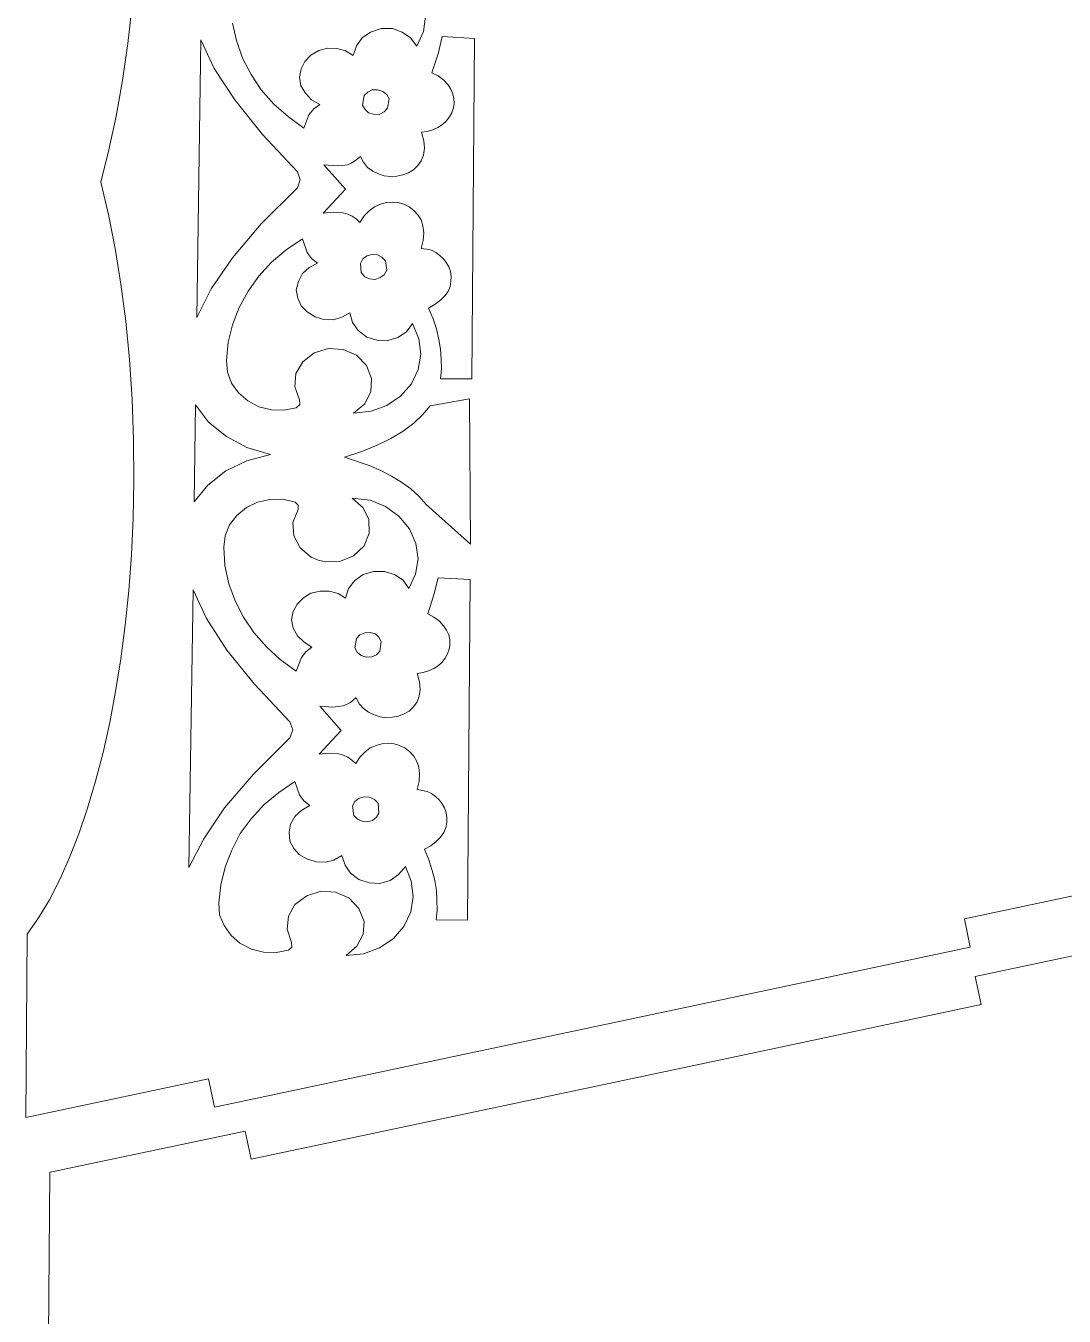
# Model space of a CAD drawing. Header units: inches. Extents: x -2.95 to 3.29, y -5.05 to 4.57.
# Drawn here: x -2.857 to -1.351, y 1.573 to 3.444 of the extents above; entities that cross this region are included whole.
import ezdxf

# ---------------------------------------------------------------- set-up
doc = ezdxf.new("R2010")
doc.units = ezdxf.units.IN
doc.header["$MEASUREMENT"] = 0
doc.layers.add('Katman 1', color=7, linetype='Continuous')

msp = doc.modelspace()

# ---------------------------------------------------------------- linework, layer by layer
at = {"layer": 'Katman 1', "color": 250, "lineweight": 9}
for points in [[(-2.7088, 3.4177), (-2.7088, 3.4177), (-2.7024, 3.4733), (-2.7024, 3.4733)], [(-2.5512, 3.4221), (-2.5512, 3.4221), (-2.557, 3.4473), (-2.557, 3.4473)], [(-2.2773, 3.4574), (-2.2773, 3.4574), (-2.2802, 3.4353), (-2.2802, 3.4353)], [(-2.3692, 3.4263), (-2.3692, 3.4263), (-2.3774, 3.4144), (-2.3774, 3.4144)], [(-2.3569, 3.4342), (-2.3569, 3.4342), (-2.3692, 3.4263), (-2.3692, 3.4263)], [(-2.3415, 3.4397), (-2.3415, 3.4397), (-2.3569, 3.4342), (-2.3569, 3.4342)], [(-2.3253, 3.4396), (-2.3253, 3.4396), (-2.3415, 3.4397), (-2.3415, 3.4397)], [(-2.311, 3.4345), (-2.311, 3.4345), (-2.3253, 3.4396), (-2.3253, 3.4396)], [(-2.2989, 3.426), (-2.2989, 3.426), (-2.311, 3.4345), (-2.311, 3.4345)], [(-2.2899, 3.4141), (-2.2899, 3.4141), (-2.2989, 3.426), (-2.2989, 3.426)], [(-2.2802, 3.4353), (-2.2802, 3.4353), (-2.2899, 3.4141), (-2.2899, 3.4141)], [(-2.253, 3.4278), (-2.253, 3.4278), (-2.2592, 3.403), (-2.2592, 3.403)], [(-2.2065, 3.4253), (-2.2065, 3.4253), (-2.253, 3.4278), (-2.253, 3.4278)], [(-2.2104, 2.9315), (-2.2104, 2.9315), (-2.2065, 3.4253), (-2.2065, 3.4253)], [(-2.7166, 3.3642), (-2.7166, 3.3642), (-2.7088, 3.4177), (-2.7088, 3.4177)], [(-2.609, 3.0208), (-2.609, 3.0208), (-2.603, 3.4232), (-2.603, 3.4232)], [(-2.603, 3.4232), (-2.603, 3.4232), (-2.5837, 3.3817), (-2.5837, 3.3817)], [(-2.5427, 3.3968), (-2.5427, 3.3968), (-2.5512, 3.4221), (-2.5512, 3.4221)], [(-2.432, 3.4075), (-2.432, 3.4075), (-2.4436, 3.401), (-2.4436, 3.401)], [(-2.419, 3.4112), (-2.419, 3.4112), (-2.432, 3.4075), (-2.432, 3.4075)], [(-2.4061, 3.4104), (-2.4061, 3.4104), (-2.419, 3.4112), (-2.419, 3.4112)], [(-2.3935, 3.4072), (-2.3935, 3.4072), (-2.4061, 3.4104), (-2.4061, 3.4104)], [(-2.382, 3.4005), (-2.382, 3.4005), (-2.3935, 3.4072), (-2.3935, 3.4072)], [(-2.3774, 3.4144), (-2.3774, 3.4144), (-2.382, 3.4005), (-2.382, 3.4005)], [(-2.5302, 3.3729), (-2.5302, 3.3729), (-2.5427, 3.3968), (-2.5427, 3.3968)], [(-2.4524, 3.3919), (-2.4524, 3.3919), (-2.4578, 3.3811), (-2.4578, 3.3811)], [(-2.4436, 3.401), (-2.4436, 3.401), (-2.4524, 3.3919), (-2.4524, 3.3919)], [(-2.2592, 3.403), (-2.2592, 3.403), (-2.2681, 3.3754), (-2.2681, 3.3754)], [(-2.5837, 3.3817), (-2.5837, 3.3817), (-2.554, 3.336), (-2.554, 3.336)], [(-2.5154, 3.3508), (-2.5154, 3.3508), (-2.5302, 3.3729), (-2.5302, 3.3729)], [(-2.4578, 3.3811), (-2.4578, 3.3811), (-2.46, 3.3692), (-2.46, 3.3692)], [(-2.46, 3.3692), (-2.46, 3.3692), (-2.4579, 3.3566), (-2.4579, 3.3566)], [(-2.2681, 3.3754), (-2.2681, 3.3754), (-2.259, 3.3708), (-2.259, 3.3708)], [(-2.259, 3.3708), (-2.259, 3.3708), (-2.251, 3.3648), (-2.251, 3.3648)], [(-2.7257, 3.3125), (-2.7257, 3.3125), (-2.7166, 3.3642), (-2.7166, 3.3642)], [(-2.4973, 3.3299), (-2.4973, 3.3299), (-2.5154, 3.3508), (-2.5154, 3.3508)], [(-2.4579, 3.3566), (-2.4579, 3.3566), (-2.4514, 3.3457), (-2.4514, 3.3457)], [(-2.3611, 3.3475), (-2.3611, 3.3475), (-2.3547, 3.3505), (-2.3547, 3.3505)], [(-2.3547, 3.3505), (-2.3547, 3.3505), (-2.3467, 3.3505), (-2.3467, 3.3505)], [(-2.3467, 3.3505), (-2.3467, 3.3505), (-2.3394, 3.3483), (-2.3394, 3.3483)], [(-2.251, 3.3648), (-2.251, 3.3648), (-2.2452, 3.3584), (-2.2452, 3.3584)], [(-2.2452, 3.3584), (-2.2452, 3.3584), (-2.2406, 3.3518), (-2.2406, 3.3518)], [(-2.2406, 3.3518), (-2.2406, 3.3518), (-2.2376, 3.3451), (-2.2376, 3.3451)], [(-2.554, 3.336), (-2.554, 3.336), (-2.5138, 3.2857), (-2.5138, 3.2857)], [(-2.4514, 3.3457), (-2.4514, 3.3457), (-2.4424, 3.3362), (-2.4424, 3.3362)], [(-2.4424, 3.3362), (-2.4424, 3.3362), (-2.4305, 3.3294), (-2.4305, 3.3294)], [(-2.3686, 3.3283), (-2.3686, 3.3283), (-2.3663, 3.3426), (-2.3663, 3.3426)], [(-2.3663, 3.3426), (-2.3663, 3.3426), (-2.3611, 3.3475), (-2.3611, 3.3475)], [(-2.3394, 3.3483), (-2.3394, 3.3483), (-2.3335, 3.3437), (-2.3335, 3.3437)], [(-2.3335, 3.3437), (-2.3335, 3.3437), (-2.33, 3.3374), (-2.33, 3.3374)], [(-2.33, 3.3374), (-2.33, 3.3374), (-2.3322, 3.3241), (-2.3322, 3.3241)], [(-2.2376, 3.3451), (-2.2376, 3.3451), (-2.2362, 3.3381), (-2.2362, 3.3381)], [(-2.2359, 3.3311), (-2.2359, 3.3311), (-2.237, 3.3244), (-2.237, 3.3244)], [(-2.2362, 3.3381), (-2.2362, 3.3381), (-2.2359, 3.3311), (-2.2359, 3.3311)], [(-2.7362, 3.2636), (-2.7362, 3.2636), (-2.7257, 3.3125), (-2.7257, 3.3125)], [(-2.4762, 3.3116), (-2.4762, 3.3116), (-2.4973, 3.3299), (-2.4973, 3.3299)], [(-2.4535, 3.2953), (-2.4535, 3.2953), (-2.4762, 3.3116), (-2.4762, 3.3116)], [(-2.4467, 3.3145), (-2.4467, 3.3145), (-2.4535, 3.2953), (-2.4535, 3.2953)], [(-2.4393, 3.3229), (-2.4393, 3.3229), (-2.4467, 3.3145), (-2.4467, 3.3145)], [(-2.4305, 3.3294), (-2.4305, 3.3294), (-2.4393, 3.3229), (-2.4393, 3.3229)], [(-2.3648, 3.3223), (-2.3648, 3.3223), (-2.3686, 3.3283), (-2.3686, 3.3283)], [(-2.3599, 3.3174), (-2.3599, 3.3174), (-2.3648, 3.3223), (-2.3648, 3.3223)], [(-2.3526, 3.3152), (-2.3526, 3.3152), (-2.3599, 3.3174), (-2.3599, 3.3174)], [(-2.3445, 3.3151), (-2.3445, 3.3151), (-2.3526, 3.3152), (-2.3526, 3.3152)], [(-2.3371, 3.3186), (-2.3371, 3.3186), (-2.3445, 3.3151), (-2.3445, 3.3151)], [(-2.3322, 3.3241), (-2.3322, 3.3241), (-2.3371, 3.3186), (-2.3371, 3.3186)], [(-2.2427, 3.3115), (-2.2427, 3.3115), (-2.2473, 3.3052), (-2.2473, 3.3052)], [(-2.2391, 3.3175), (-2.2391, 3.3175), (-2.2427, 3.3115), (-2.2427, 3.3115)], [(-2.237, 3.3244), (-2.237, 3.3244), (-2.2391, 3.3175), (-2.2391, 3.3175)], [(-2.2666, 3.2928), (-2.2666, 3.2928), (-2.2747, 3.2904), (-2.2747, 3.2904)], [(-2.2593, 3.2963), (-2.2593, 3.2963), (-2.2666, 3.2928), (-2.2666, 3.2928)], [(-2.2529, 3.3004), (-2.2529, 3.3004), (-2.2593, 3.2963), (-2.2593, 3.2963)], [(-2.2473, 3.3052), (-2.2473, 3.3052), (-2.2529, 3.3004), (-2.2529, 3.3004)], [(-2.5138, 3.2857), (-2.5138, 3.2857), (-2.4628, 3.2317), (-2.4628, 3.2317)], [(-2.2747, 3.2904), (-2.2747, 3.2904), (-2.2832, 3.2891), (-2.2832, 3.2891)], [(-2.2832, 3.2891), (-2.2832, 3.2891), (-2.2797, 3.2768), (-2.2797, 3.2768)], [(-2.2797, 3.2768), (-2.2797, 3.2768), (-2.2788, 3.2659), (-2.2788, 3.2659)], [(-2.7481, 3.2168), (-2.7481, 3.2168), (-2.7362, 3.2636), (-2.7362, 3.2636)], [(-2.2803, 3.2562), (-2.2803, 3.2562), (-2.2835, 3.2478), (-2.2835, 3.2478)], [(-2.2788, 3.2659), (-2.2788, 3.2659), (-2.2803, 3.2562), (-2.2803, 3.2562)], [(-2.4053, 3.2403), (-2.4053, 3.2403), (-2.4246, 3.2419), (-2.4246, 3.2419)], [(-2.4246, 3.2419), (-2.4246, 3.2419), (-2.3933, 3.2067), (-2.3933, 3.2067)], [(-2.3976, 3.241), (-2.3976, 3.241), (-2.4053, 3.2403), (-2.4053, 3.2403)], [(-2.3906, 3.242), (-2.3906, 3.242), (-2.3976, 3.241), (-2.3976, 3.241)], [(-2.385, 3.2444), (-2.385, 3.2444), (-2.3906, 3.242), (-2.3906, 3.242)], [(-2.3801, 3.2472), (-2.3801, 3.2472), (-2.385, 3.2444), (-2.385, 3.2444)], [(-2.3716, 3.2541), (-2.3716, 3.2541), (-2.3801, 3.2472), (-2.3801, 3.2472)], [(-2.3671, 3.2457), (-2.3671, 3.2457), (-2.3716, 3.2541), (-2.3716, 3.2541)], [(-2.3613, 3.2383), (-2.3613, 3.2383), (-2.3671, 3.2457), (-2.3671, 3.2457)], [(-2.3539, 3.2329), (-2.3539, 3.2329), (-2.3613, 3.2383), (-2.3613, 3.2383)], [(-2.2884, 3.2408), (-2.2884, 3.2408), (-2.2948, 3.2346), (-2.2948, 3.2346)], [(-2.2835, 3.2478), (-2.2835, 3.2478), (-2.2884, 3.2408), (-2.2884, 3.2408)], [(-2.459, 3.2201), (-2.459, 3.2201), (-2.463, 3.2086), (-2.463, 3.2086)], [(-2.4628, 3.2317), (-2.4628, 3.2317), (-2.459, 3.2201), (-2.459, 3.2201)], [(-2.3456, 3.229), (-2.3456, 3.229), (-2.3539, 3.2329), (-2.3539, 3.2329)], [(-2.3372, 3.2262), (-2.3372, 3.2262), (-2.3456, 3.229), (-2.3456, 3.229)], [(-2.3281, 3.225), (-2.3281, 3.225), (-2.3372, 3.2262), (-2.3372, 3.2262)], [(-2.319, 3.2257), (-2.319, 3.2257), (-2.3281, 3.225), (-2.3281, 3.225)], [(-2.3102, 3.2273), (-2.3102, 3.2273), (-2.319, 3.2257), (-2.319, 3.2257)], [(-2.3021, 3.2305), (-2.3021, 3.2305), (-2.3102, 3.2273), (-2.3102, 3.2273)], [(-2.2948, 3.2346), (-2.2948, 3.2346), (-2.3021, 3.2305), (-2.3021, 3.2305)], [(-2.7369, 3.1698), (-2.7369, 3.1698), (-2.7481, 3.2168), (-2.7481, 3.2168)], [(-2.463, 3.2086), (-2.463, 3.2086), (-2.5155, 3.1562), (-2.5155, 3.1562)], [(-2.3933, 3.2067), (-2.3933, 3.2067), (-2.4255, 3.1719), (-2.4255, 3.1719)], [(-2.3592, 3.1752), (-2.3592, 3.1752), (-2.3515, 3.1811), (-2.3515, 3.1811)], [(-2.3515, 3.1811), (-2.3515, 3.1811), (-2.3428, 3.1849), (-2.3428, 3.1849)], [(-2.3428, 3.1849), (-2.3428, 3.1849), (-2.3343, 3.1873), (-2.3343, 3.1873)], [(-2.3343, 3.1873), (-2.3343, 3.1873), (-2.3256, 3.1879), (-2.3256, 3.1879)], [(-2.3256, 3.1879), (-2.3256, 3.1879), (-2.3168, 3.1872), (-2.3168, 3.1872)], [(-2.3168, 3.1872), (-2.3168, 3.1872), (-2.3088, 3.1847), (-2.3088, 3.1847)], [(-2.3088, 3.1847), (-2.3088, 3.1847), (-2.3012, 3.1811), (-2.3012, 3.1811)], [(-2.3012, 3.1811), (-2.3012, 3.1811), (-2.2942, 3.1758), (-2.2942, 3.1758)], [(-2.7272, 3.1207), (-2.7272, 3.1207), (-2.7369, 3.1698), (-2.7369, 3.1698)], [(-2.4255, 3.1719), (-2.4255, 3.1719), (-2.4108, 3.1735), (-2.4108, 3.1735)], [(-2.4108, 3.1735), (-2.4108, 3.1735), (-2.3968, 3.1724), (-2.3968, 3.1724)], [(-2.3968, 3.1724), (-2.3968, 3.1724), (-2.3901, 3.1706), (-2.3901, 3.1706)], [(-2.3901, 3.1706), (-2.3901, 3.1706), (-2.3838, 3.1677), (-2.3838, 3.1677)], [(-2.3838, 3.1677), (-2.3838, 3.1677), (-2.3779, 3.1635), (-2.3779, 3.1635)], [(-2.3779, 3.1635), (-2.3779, 3.1635), (-2.3724, 3.1585), (-2.3724, 3.1585)], [(-2.3724, 3.1585), (-2.3724, 3.1585), (-2.3663, 3.168), (-2.3663, 3.168)], [(-2.3663, 3.168), (-2.3663, 3.168), (-2.3592, 3.1752), (-2.3592, 3.1752)], [(-2.2942, 3.1758), (-2.2942, 3.1758), (-2.2883, 3.1694), (-2.2883, 3.1694)], [(-2.2883, 3.1694), (-2.2883, 3.1694), (-2.2838, 3.1621), (-2.2838, 3.1621)], [(-2.2838, 3.1621), (-2.2838, 3.1621), (-2.2811, 3.1533), (-2.2811, 3.1533)], [(-2.5155, 3.1562), (-2.5155, 3.1562), (-2.5572, 3.1072), (-2.5572, 3.1072)], [(-2.2811, 3.1533), (-2.2811, 3.1533), (-2.2798, 3.1435), (-2.2798, 3.1435)], [(-2.2798, 3.1435), (-2.2798, 3.1435), (-2.2805, 3.1323), (-2.2805, 3.1323)], [(-2.4555, 3.1347), (-2.4555, 3.1347), (-2.4794, 3.1188), (-2.4794, 3.1188)], [(-2.449, 3.115), (-2.449, 3.115), (-2.4555, 3.1347), (-2.4555, 3.1347)], [(-2.2805, 3.1323), (-2.2805, 3.1323), (-2.2834, 3.1208), (-2.2834, 3.1208)], [(-2.7189, 3.0689), (-2.7189, 3.0689), (-2.7272, 3.1207), (-2.7272, 3.1207)], [(-2.5572, 3.1072), (-2.5572, 3.1072), (-2.5883, 3.0622), (-2.5883, 3.0622)], [(-2.4794, 3.1188), (-2.4794, 3.1188), (-2.5006, 3.1007), (-2.5006, 3.1007)], [(-2.4424, 3.1063), (-2.4424, 3.1063), (-2.449, 3.115), (-2.449, 3.115)], [(-2.4337, 3.0995), (-2.4337, 3.0995), (-2.4424, 3.1063), (-2.4424, 3.1063)], [(-2.3682, 3.1057), (-2.3682, 3.1057), (-2.3718, 3.099), (-2.3718, 3.099)], [(-2.3623, 3.1098), (-2.3623, 3.1098), (-2.3682, 3.1057), (-2.3682, 3.1057)], [(-2.3549, 3.1118), (-2.3549, 3.1118), (-2.3623, 3.1098), (-2.3623, 3.1098)], [(-2.3468, 3.1114), (-2.3468, 3.1114), (-2.3549, 3.1118), (-2.3549, 3.1118)], [(-2.3406, 3.1082), (-2.3406, 3.1082), (-2.3468, 3.1114), (-2.3468, 3.1114)], [(-2.3353, 3.1029), (-2.3353, 3.1029), (-2.3406, 3.1082), (-2.3406, 3.1082)], [(-2.2834, 3.1208), (-2.2834, 3.1208), (-2.2757, 3.1196), (-2.2757, 3.1196)], [(-2.2757, 3.1196), (-2.2757, 3.1196), (-2.2687, 3.1182), (-2.2687, 3.1182)], [(-2.2687, 3.1182), (-2.2687, 3.1182), (-2.2624, 3.115), (-2.2624, 3.115)], [(-2.2624, 3.115), (-2.2624, 3.115), (-2.2565, 3.1107), (-2.2565, 3.1107)], [(-2.2565, 3.1107), (-2.2565, 3.1107), (-2.2513, 3.1058), (-2.2513, 3.1058)], [(-2.2513, 3.1058), (-2.2513, 3.1058), (-2.2472, 3.1002), (-2.2472, 3.1002)], [(-2.5006, 3.1007), (-2.5006, 3.1007), (-2.5189, 3.0803), (-2.5189, 3.0803)], [(-2.4559, 3.0843), (-2.4559, 3.0843), (-2.446, 3.093), (-2.446, 3.093)], [(-2.446, 3.093), (-2.446, 3.093), (-2.4337, 3.0995), (-2.4337, 3.0995)], [(-2.3718, 3.099), (-2.3718, 3.099), (-2.3705, 3.0857), (-2.3705, 3.0857)], [(-2.3373, 3.0827), (-2.3373, 3.0827), (-2.3334, 3.0893), (-2.3334, 3.0893)], [(-2.3334, 3.0893), (-2.3334, 3.0893), (-2.3353, 3.1029), (-2.3353, 3.1029)], [(-2.2472, 3.1002), (-2.2472, 3.1002), (-2.2437, 3.0942), (-2.2437, 3.0942)], [(-2.2437, 3.0942), (-2.2437, 3.0942), (-2.2413, 3.0872), (-2.2413, 3.0872)], [(-2.2413, 3.0872), (-2.2413, 3.0872), (-2.2403, 3.0802), (-2.2403, 3.0802)], [(-2.7119, 3.0153), (-2.7119, 3.0153), (-2.7189, 3.0689), (-2.7189, 3.0689)], [(-2.5189, 3.0803), (-2.5189, 3.0803), (-2.5345, 3.0587), (-2.5345, 3.0587)], [(-2.4648, 3.0606), (-2.4648, 3.0606), (-2.4616, 3.0728), (-2.4616, 3.0728)], [(-2.4616, 3.0728), (-2.4616, 3.0728), (-2.4559, 3.0843), (-2.4559, 3.0843)], [(-2.3705, 3.0857), (-2.3705, 3.0857), (-2.3653, 3.0798), (-2.3653, 3.0798)], [(-2.3653, 3.0798), (-2.3653, 3.0798), (-2.3583, 3.0766), (-2.3583, 3.0766)], [(-2.3583, 3.0766), (-2.3583, 3.0766), (-2.3502, 3.0758), (-2.3502, 3.0758)], [(-2.3502, 3.0758), (-2.3502, 3.0758), (-2.3429, 3.0785), (-2.3429, 3.0785)], [(-2.3429, 3.0785), (-2.3429, 3.0785), (-2.3373, 3.0827), (-2.3373, 3.0827)], [(-2.2404, 3.0732), (-2.2404, 3.0732), (-2.2418, 3.0655), (-2.2418, 3.0655)], [(-2.2403, 3.0802), (-2.2403, 3.0802), (-2.2404, 3.0732), (-2.2404, 3.0732)], [(-2.5883, 3.0622), (-2.5883, 3.0622), (-2.609, 3.0208), (-2.609, 3.0208)], [(-2.5345, 3.0587), (-2.5345, 3.0587), (-2.5476, 3.0353), (-2.5476, 3.0353)], [(-2.4625, 3.0487), (-2.4625, 3.0487), (-2.4648, 3.0606), (-2.4648, 3.0606)], [(-2.2493, 3.0519), (-2.2493, 3.0519), (-2.2556, 3.0456), (-2.2556, 3.0456)], [(-2.2447, 3.0585), (-2.2447, 3.0585), (-2.2493, 3.0519), (-2.2493, 3.0519)], [(-2.2418, 3.0655), (-2.2418, 3.0655), (-2.2447, 3.0585), (-2.2447, 3.0585)], [(-2.5476, 3.0353), (-2.5476, 3.0353), (-2.5572, 3.0102), (-2.5572, 3.0102)], [(-2.4576, 3.0374), (-2.4576, 3.0374), (-2.4625, 3.0487), (-2.4625, 3.0487)], [(-2.449, 3.0286), (-2.449, 3.0286), (-2.4576, 3.0374), (-2.4576, 3.0374)], [(-2.2634, 3.0398), (-2.2634, 3.0398), (-2.2729, 3.0343), (-2.2729, 3.0343)], [(-2.2729, 3.0343), (-2.2729, 3.0343), (-2.2663, 3.0188), (-2.2663, 3.0188)], [(-2.2556, 3.0456), (-2.2556, 3.0456), (-2.2634, 3.0398), (-2.2634, 3.0398)], [(-2.7064, 2.9596), (-2.7064, 2.9596), (-2.7119, 3.0153), (-2.7119, 3.0153)], [(-2.4371, 3.0215), (-2.4371, 3.0215), (-2.449, 3.0286), (-2.449, 3.0286)], [(-2.4249, 3.0176), (-2.4249, 3.0176), (-2.4371, 3.0215), (-2.4371, 3.0215)], [(-2.4109, 3.0174), (-2.4109, 3.0174), (-2.4249, 3.0176), (-2.4249, 3.0176)], [(-2.3986, 3.0212), (-2.3986, 3.0212), (-2.4109, 3.0174), (-2.4109, 3.0174)], [(-2.3871, 3.0274), (-2.3871, 3.0274), (-2.3986, 3.0212), (-2.3986, 3.0212)], [(-2.3833, 3.0134), (-2.3833, 3.0134), (-2.3871, 3.0274), (-2.3871, 3.0274)], [(-2.375, 3.0018), (-2.375, 3.0018), (-2.3833, 3.0134), (-2.3833, 3.0134)], [(-2.2663, 3.0188), (-2.2663, 3.0188), (-2.2616, 3.004), (-2.2616, 3.004)], [(-2.5572, 3.0102), (-2.5572, 3.0102), (-2.5634, 2.9847), (-2.5634, 2.9847)], [(-2.3625, 2.9922), (-2.3625, 2.9922), (-2.375, 3.0018), (-2.375, 3.0018)], [(-2.305, 2.9998), (-2.305, 2.9998), (-2.3173, 2.9915), (-2.3173, 2.9915)], [(-2.2961, 3.0117), (-2.2961, 3.0117), (-2.305, 2.9998), (-2.305, 2.9998)], [(-2.2869, 2.9899), (-2.2869, 2.9899), (-2.2961, 3.0117), (-2.2961, 3.0117)], [(-2.2616, 3.004), (-2.2616, 3.004), (-2.2578, 2.9889), (-2.2578, 2.9889)], [(-2.5634, 2.9847), (-2.5634, 2.9847), (-2.5657, 2.9581), (-2.5657, 2.9581)], [(-2.4386, 2.9694), (-2.4386, 2.9694), (-2.4179, 2.9755), (-2.4179, 2.9755)], [(-2.4179, 2.9755), (-2.4179, 2.9755), (-2.3969, 2.9743), (-2.3969, 2.9743)], [(-2.3478, 2.9876), (-2.3478, 2.9876), (-2.3625, 2.9922), (-2.3625, 2.9922)], [(-2.3321, 2.9874), (-2.3321, 2.9874), (-2.3478, 2.9876), (-2.3478, 2.9876)], [(-2.3173, 2.9915), (-2.3173, 2.9915), (-2.3321, 2.9874), (-2.3321, 2.9874)], [(-2.2843, 2.9675), (-2.2843, 2.9675), (-2.2869, 2.9899), (-2.2869, 2.9899)], [(-2.2578, 2.9889), (-2.2578, 2.9889), (-2.2555, 2.9746), (-2.2555, 2.9746)], [(-2.7026, 2.9021), (-2.7026, 2.9021), (-2.7064, 2.9596), (-2.7064, 2.9596)], [(-2.5657, 2.9581), (-2.5657, 2.9581), (-2.5644, 2.9413), (-2.5644, 2.9413)], [(-2.4651, 2.9395), (-2.4651, 2.9395), (-2.4551, 2.9565), (-2.4551, 2.9565)], [(-2.4551, 2.9565), (-2.4551, 2.9565), (-2.4386, 2.9694), (-2.4386, 2.9694)], [(-2.3969, 2.9743), (-2.3969, 2.9743), (-2.3774, 2.9661), (-2.3774, 2.9661)], [(-2.3774, 2.9661), (-2.3774, 2.9661), (-2.3628, 2.9509), (-2.3628, 2.9509)], [(-2.2879, 2.9451), (-2.2879, 2.9451), (-2.2843, 2.9675), (-2.2843, 2.9675)], [(-2.2555, 2.9746), (-2.2555, 2.9746), (-2.2546, 2.9602), (-2.2546, 2.9602)], [(-2.2546, 2.9602), (-2.2546, 2.9602), (-2.2543, 2.9459), (-2.2543, 2.9459)], [(-2.5644, 2.9413), (-2.5644, 2.9413), (-2.5586, 2.9255), (-2.5586, 2.9255)], [(-2.4666, 2.9199), (-2.4666, 2.9199), (-2.4651, 2.9395), (-2.4651, 2.9395)], [(-2.3628, 2.9509), (-2.3628, 2.9509), (-2.3556, 2.9323), (-2.3556, 2.9323)], [(-2.2975, 2.9245), (-2.2975, 2.9245), (-2.2879, 2.9451), (-2.2879, 2.9451)], [(-2.2543, 2.9459), (-2.2543, 2.9459), (-2.2555, 2.9319), (-2.2555, 2.9319)], [(-2.5586, 2.9255), (-2.5586, 2.9255), (-2.5486, 2.9114), (-2.5486, 2.9114)], [(-2.4601, 2.901), (-2.4601, 2.901), (-2.4666, 2.9199), (-2.4666, 2.9199)], [(-2.3556, 2.9323), (-2.3556, 2.9323), (-2.3564, 2.9131), (-2.3564, 2.9131)], [(-2.3138, 2.9065), (-2.3138, 2.9065), (-2.2975, 2.9245), (-2.2975, 2.9245)], [(-2.2555, 2.9319), (-2.2555, 2.9319), (-2.2104, 2.9315), (-2.2104, 2.9315)], [(-2.7007, 2.8433), (-2.7007, 2.8433), (-2.7026, 2.9021), (-2.7026, 2.9021)], [(-2.5486, 2.9114), (-2.5486, 2.9114), (-2.5351, 2.8998), (-2.5351, 2.8998)], [(-2.4595, 2.8946), (-2.4595, 2.8946), (-2.4601, 2.901), (-2.4601, 2.901)], [(-2.3564, 2.9131), (-2.3564, 2.9131), (-2.3653, 2.8953), (-2.3653, 2.8953)], [(-2.3335, 2.893), (-2.3335, 2.893), (-2.3138, 2.9065), (-2.3138, 2.9065)], [(-2.2134, 2.9025), (-2.2134, 2.9025), (-2.2705, 2.8925), (-2.2705, 2.8925)], [(-2.2122, 2.6918), (-2.2122, 2.6918), (-2.2134, 2.9025), (-2.2134, 2.9025)], [(-2.6129, 2.7534), (-2.6129, 2.7534), (-2.6107, 2.8941), (-2.6107, 2.8941)], [(-2.6107, 2.8941), (-2.6107, 2.8941), (-2.592, 2.8687), (-2.592, 2.8687)], [(-2.5351, 2.8998), (-2.5351, 2.8998), (-2.519, 2.8913), (-2.519, 2.8913)], [(-2.519, 2.8913), (-2.519, 2.8913), (-2.5008, 2.8869), (-2.5008, 2.8869)], [(-2.5008, 2.8869), (-2.5008, 2.8869), (-2.4826, 2.8864), (-2.4826, 2.8864)], [(-2.4826, 2.8864), (-2.4826, 2.8864), (-2.4647, 2.8898), (-2.4647, 2.8898)], [(-2.4647, 2.8898), (-2.4647, 2.8898), (-2.4595, 2.8946), (-2.4595, 2.8946)], [(-2.3653, 2.8953), (-2.3653, 2.8953), (-2.3815, 2.8821), (-2.3815, 2.8821)], [(-2.3815, 2.8821), (-2.3815, 2.8821), (-2.3563, 2.8847), (-2.3563, 2.8847)], [(-2.3563, 2.8847), (-2.3563, 2.8847), (-2.3335, 2.893), (-2.3335, 2.893)], [(-2.2705, 2.8925), (-2.2705, 2.8925), (-2.2815, 2.8796), (-2.2815, 2.8796)], [(-2.592, 2.8687), (-2.592, 2.8687), (-2.5659, 2.8482), (-2.5659, 2.8482)], [(-2.2945, 2.8675), (-2.2945, 2.8675), (-2.3096, 2.856), (-2.3096, 2.856)], [(-2.2815, 2.8796), (-2.2815, 2.8796), (-2.2945, 2.8675), (-2.2945, 2.8675)], [(-2.5659, 2.8482), (-2.5659, 2.8482), (-2.5363, 2.8323), (-2.5363, 2.8323)], [(-2.3276, 2.8453), (-2.3276, 2.8453), (-2.3476, 2.8353), (-2.3476, 2.8353)], [(-2.3096, 2.856), (-2.3096, 2.856), (-2.3276, 2.8453), (-2.3276, 2.8453)], [(-2.7001, 2.7831), (-2.7001, 2.7831), (-2.7007, 2.8433), (-2.7007, 2.8433)], [(-2.5363, 2.8323), (-2.5363, 2.8323), (-2.502, 2.8222), (-2.502, 2.8222)], [(-2.3697, 2.8264), (-2.3697, 2.8264), (-2.395, 2.8182), (-2.395, 2.8182)], [(-2.3476, 2.8353), (-2.3476, 2.8353), (-2.3697, 2.8264), (-2.3697, 2.8264)], [(-2.5364, 2.8126), (-2.5364, 2.8126), (-2.567, 2.7982), (-2.567, 2.7982)], [(-2.502, 2.8222), (-2.502, 2.8222), (-2.5364, 2.8126), (-2.5364, 2.8126)], [(-2.395, 2.8182), (-2.395, 2.8182), (-2.359, 2.806), (-2.359, 2.806)], [(-2.567, 2.7982), (-2.567, 2.7982), (-2.5927, 2.7777), (-2.5927, 2.7777)], [(-2.359, 2.806), (-2.359, 2.806), (-2.3423, 2.7989), (-2.3423, 2.7989)], [(-2.3423, 2.7989), (-2.3423, 2.7989), (-2.3266, 2.7907), (-2.3266, 2.7907)], [(-2.3266, 2.7907), (-2.3266, 2.7907), (-2.312, 2.7818), (-2.312, 2.7818)], [(-2.7012, 2.7293), (-2.7012, 2.7293), (-2.7001, 2.7831), (-2.7001, 2.7831)], [(-2.5927, 2.7777), (-2.5927, 2.7777), (-2.6129, 2.7534), (-2.6129, 2.7534)], [(-2.312, 2.7818), (-2.312, 2.7818), (-2.2984, 2.7723), (-2.2984, 2.7723)], [(-2.2984, 2.7723), (-2.2984, 2.7723), (-2.2866, 2.7613), (-2.2866, 2.7613)], [(-2.537, 2.7451), (-2.537, 2.7451), (-2.5208, 2.7527), (-2.5208, 2.7527)], [(-2.5208, 2.7527), (-2.5208, 2.7527), (-2.5025, 2.7567), (-2.5025, 2.7567)], [(-2.5025, 2.7567), (-2.5025, 2.7567), (-2.4844, 2.7573), (-2.4844, 2.7573)], [(-2.4844, 2.7573), (-2.4844, 2.7573), (-2.4665, 2.753), (-2.4665, 2.753)], [(-2.4665, 2.753), (-2.4665, 2.753), (-2.462, 2.7484), (-2.462, 2.7484)], [(-2.3835, 2.7589), (-2.3835, 2.7589), (-2.3577, 2.7556), (-2.3577, 2.7556)], [(-2.3675, 2.7448), (-2.3675, 2.7448), (-2.3835, 2.7589), (-2.3835, 2.7589)], [(-2.3577, 2.7556), (-2.3577, 2.7556), (-2.3353, 2.7467), (-2.3353, 2.7467)], [(-2.2866, 2.7613), (-2.2866, 2.7613), (-2.2765, 2.7494), (-2.2765, 2.7494)], [(-2.5613, 2.7198), (-2.5613, 2.7198), (-2.551, 2.7336), (-2.551, 2.7336)], [(-2.551, 2.7336), (-2.551, 2.7336), (-2.537, 2.7451), (-2.537, 2.7451)], [(-2.4621, 2.7421), (-2.4621, 2.7421), (-2.4695, 2.7232), (-2.4695, 2.7232)], [(-2.462, 2.7484), (-2.462, 2.7484), (-2.4621, 2.7421), (-2.4621, 2.7421)], [(-2.3596, 2.7276), (-2.3596, 2.7276), (-2.3675, 2.7448), (-2.3675, 2.7448)], [(-2.3353, 2.7467), (-2.3353, 2.7467), (-2.3159, 2.7325), (-2.3159, 2.7325)], [(-2.3159, 2.7325), (-2.3159, 2.7325), (-2.3006, 2.7142), (-2.3006, 2.7142)], [(-2.2765, 2.7494), (-2.2765, 2.7494), (-2.2122, 2.6918), (-2.2122, 2.6918)], [(-2.7037, 2.6764), (-2.7037, 2.6764), (-2.7012, 2.7293), (-2.7012, 2.7293)], [(-2.5677, 2.7041), (-2.5677, 2.7041), (-2.5613, 2.7198), (-2.5613, 2.7198)], [(-2.4695, 2.7232), (-2.4695, 2.7232), (-2.4683, 2.704), (-2.4683, 2.704)], [(-2.3591, 2.708), (-2.3591, 2.708), (-2.3596, 2.7276), (-2.3596, 2.7276)], [(-2.3006, 2.7142), (-2.3006, 2.7142), (-2.2913, 2.6931), (-2.2913, 2.6931)], [(-2.5699, 2.6876), (-2.5699, 2.6876), (-2.5677, 2.7041), (-2.5677, 2.7041)], [(-2.4683, 2.704), (-2.4683, 2.704), (-2.459, 2.6868), (-2.459, 2.6868)], [(-2.3663, 2.6895), (-2.3663, 2.6895), (-2.3591, 2.708), (-2.3591, 2.708)], [(-2.7076, 2.6247), (-2.7076, 2.6247), (-2.7037, 2.6764), (-2.7037, 2.6764)], [(-2.5681, 2.661), (-2.5681, 2.661), (-2.5699, 2.6876), (-2.5699, 2.6876)], [(-2.459, 2.6868), (-2.459, 2.6868), (-2.443, 2.673), (-2.443, 2.673)], [(-2.3817, 2.6753), (-2.3817, 2.6753), (-2.3663, 2.6895), (-2.3663, 2.6895)], [(-2.2913, 2.6931), (-2.2913, 2.6931), (-2.288, 2.6707), (-2.288, 2.6707)], [(-2.5627, 2.6347), (-2.5627, 2.6347), (-2.5681, 2.661), (-2.5681, 2.661)], [(-2.443, 2.673), (-2.443, 2.673), (-2.4329, 2.6687), (-2.4329, 2.6687)], [(-2.4329, 2.6687), (-2.4329, 2.6687), (-2.4217, 2.6665), (-2.4217, 2.6665)], [(-2.4217, 2.6665), (-2.4217, 2.6665), (-2.4007, 2.6674), (-2.4007, 2.6674)], [(-2.4007, 2.6674), (-2.4007, 2.6674), (-2.3817, 2.6753), (-2.3817, 2.6753)], [(-2.288, 2.6707), (-2.288, 2.6707), (-2.2917, 2.6487), (-2.2917, 2.6487)], [(-2.3799, 2.6393), (-2.3799, 2.6393), (-2.3888, 2.6277), (-2.3888, 2.6277)], [(-2.3676, 2.6479), (-2.3676, 2.6479), (-2.3799, 2.6393), (-2.3799, 2.6393)], [(-2.3529, 2.6523), (-2.3529, 2.6523), (-2.3676, 2.6479), (-2.3676, 2.6479)], [(-2.3368, 2.6522), (-2.3368, 2.6522), (-2.3529, 2.6523), (-2.3529, 2.6523)], [(-2.3225, 2.6479), (-2.3225, 2.6479), (-2.3368, 2.6522), (-2.3368, 2.6522)], [(-2.3099, 2.6397), (-2.3099, 2.6397), (-2.3225, 2.6479), (-2.3225, 2.6479)], [(-2.3013, 2.6278), (-2.3013, 2.6278), (-2.3099, 2.6397), (-2.3099, 2.6397)], [(-2.2917, 2.6487), (-2.2917, 2.6487), (-2.3013, 2.6278), (-2.3013, 2.6278)], [(-2.2592, 2.6432), (-2.2592, 2.6432), (-2.2653, 2.6184), (-2.2653, 2.6184)], [(-2.2126, 2.6407), (-2.2126, 2.6407), (-2.2592, 2.6432), (-2.2592, 2.6432)], [(-2.2165, 2.1469), (-2.2165, 2.1469), (-2.2126, 2.6407), (-2.2126, 2.6407)], [(-2.7126, 2.5746), (-2.7126, 2.5746), (-2.7076, 2.6247), (-2.7076, 2.6247)], [(-2.6205, 2.2232), (-2.6205, 2.2232), (-2.6141, 2.626), (-2.6141, 2.626)], [(-2.6141, 2.626), (-2.6141, 2.626), (-2.5949, 2.5842), (-2.5949, 2.5842)], [(-2.5534, 2.6098), (-2.5534, 2.6098), (-2.5627, 2.6347), (-2.5627, 2.6347)], [(-2.4434, 2.6208), (-2.4434, 2.6208), (-2.4543, 2.6142), (-2.4543, 2.6142)], [(-2.4301, 2.6239), (-2.4301, 2.6239), (-2.4434, 2.6208), (-2.4434, 2.6208)], [(-2.4171, 2.6238), (-2.4171, 2.6238), (-2.4301, 2.6239), (-2.4301, 2.6239)], [(-2.4042, 2.6205), (-2.4042, 2.6205), (-2.4171, 2.6238), (-2.4171, 2.6238)], [(-2.3931, 2.6138), (-2.3931, 2.6138), (-2.4042, 2.6205), (-2.4042, 2.6205)], [(-2.3888, 2.6277), (-2.3888, 2.6277), (-2.3931, 2.6138), (-2.3931, 2.6138)], [(-2.541, 2.5862), (-2.541, 2.5862), (-2.5534, 2.6098), (-2.5534, 2.6098)], [(-2.4632, 2.6052), (-2.4632, 2.6052), (-2.4692, 2.5944), (-2.4692, 2.5944)], [(-2.4543, 2.6142), (-2.4543, 2.6142), (-2.4632, 2.6052), (-2.4632, 2.6052)], [(-2.2653, 2.6184), (-2.2653, 2.6184), (-2.2742, 2.5908), (-2.2742, 2.5908)], [(-2.5949, 2.5842), (-2.5949, 2.5842), (-2.5655, 2.5385), (-2.5655, 2.5385)], [(-2.5261, 2.5637), (-2.5261, 2.5637), (-2.541, 2.5862), (-2.541, 2.5862)], [(-2.4692, 2.5944), (-2.4692, 2.5944), (-2.4714, 2.5822), (-2.4714, 2.5822)], [(-2.4714, 2.5822), (-2.4714, 2.5822), (-2.4694, 2.5703), (-2.4694, 2.5703)], [(-2.2742, 2.5908), (-2.2742, 2.5908), (-2.2652, 2.5862), (-2.2652, 2.5862)], [(-2.2652, 2.5862), (-2.2652, 2.5862), (-2.2572, 2.5802), (-2.2572, 2.5802)], [(-2.7189, 2.5257), (-2.7189, 2.5257), (-2.7126, 2.5746), (-2.7126, 2.5746)], [(-2.5077, 2.5433), (-2.5077, 2.5433), (-2.5261, 2.5637), (-2.5261, 2.5637)], [(-2.4694, 2.5703), (-2.4694, 2.5703), (-2.4628, 2.559), (-2.4628, 2.559)], [(-2.3725, 2.5604), (-2.3725, 2.5604), (-2.3651, 2.5635), (-2.3651, 2.5635)], [(-2.3651, 2.5635), (-2.3651, 2.5635), (-2.3574, 2.5638), (-2.3574, 2.5638)], [(-2.3574, 2.5638), (-2.3574, 2.5638), (-2.3497, 2.562), (-2.3497, 2.562)], [(-2.2572, 2.5802), (-2.2572, 2.5802), (-2.2513, 2.5738), (-2.2513, 2.5738)], [(-2.2513, 2.5738), (-2.2513, 2.5738), (-2.2468, 2.5671), (-2.2468, 2.5671)], [(-2.2468, 2.5671), (-2.2468, 2.5671), (-2.2437, 2.5604), (-2.2437, 2.5604)], [(-2.4628, 2.559), (-2.4628, 2.559), (-2.4534, 2.5498), (-2.4534, 2.5498)], [(-2.4534, 2.5498), (-2.4534, 2.5498), (-2.442, 2.5428), (-2.442, 2.5428)], [(-2.38, 2.5419), (-2.38, 2.5419), (-2.3774, 2.5552), (-2.3774, 2.5552)], [(-2.3774, 2.5552), (-2.3774, 2.5552), (-2.3725, 2.5604), (-2.3725, 2.5604)], [(-2.3497, 2.562), (-2.3497, 2.562), (-2.3449, 2.557), (-2.3449, 2.557)], [(-2.3449, 2.557), (-2.3449, 2.557), (-2.3414, 2.5511), (-2.3414, 2.5511)], [(-2.3414, 2.5511), (-2.3414, 2.5511), (-2.3437, 2.5367), (-2.3437, 2.5367)], [(-2.2437, 2.5604), (-2.2437, 2.5604), (-2.2423, 2.5534), (-2.2423, 2.5534)], [(-2.2421, 2.5461), (-2.2421, 2.5461), (-2.2432, 2.5398), (-2.2432, 2.5398)], [(-2.2423, 2.5534), (-2.2423, 2.5534), (-2.2421, 2.5461), (-2.2421, 2.5461)], [(-2.7266, 2.4785), (-2.7266, 2.4785), (-2.7189, 2.5257), (-2.7189, 2.5257)], [(-2.5655, 2.5385), (-2.5655, 2.5385), (-2.5253, 2.4888), (-2.5253, 2.4888)], [(-2.4879, 2.5246), (-2.4879, 2.5246), (-2.5077, 2.5433), (-2.5077, 2.5433)], [(-2.4571, 2.5279), (-2.4571, 2.5279), (-2.4649, 2.508), (-2.4649, 2.508)], [(-2.4507, 2.5359), (-2.4507, 2.5359), (-2.4571, 2.5279), (-2.4571, 2.5279)], [(-2.442, 2.5428), (-2.442, 2.5428), (-2.4507, 2.5359), (-2.4507, 2.5359)], [(-2.3762, 2.5353), (-2.3762, 2.5353), (-2.38, 2.5419), (-2.38, 2.5419)], [(-2.3706, 2.5306), (-2.3706, 2.5306), (-2.3762, 2.5353), (-2.3762, 2.5353)], [(-2.3633, 2.5281), (-2.3633, 2.5281), (-2.3706, 2.5306), (-2.3706, 2.5306)], [(-2.3553, 2.5288), (-2.3553, 2.5288), (-2.3633, 2.5281), (-2.3633, 2.5281)], [(-2.3486, 2.5315), (-2.3486, 2.5315), (-2.3553, 2.5288), (-2.3553, 2.5288)], [(-2.3437, 2.5367), (-2.3437, 2.5367), (-2.3486, 2.5315), (-2.3486, 2.5315)], [(-2.2489, 2.5266), (-2.2489, 2.5266), (-2.2535, 2.5206), (-2.2535, 2.5206)], [(-2.2453, 2.5328), (-2.2453, 2.5328), (-2.2489, 2.5266), (-2.2489, 2.5266)], [(-2.2432, 2.5398), (-2.2432, 2.5398), (-2.2453, 2.5328), (-2.2453, 2.5328)], [(-2.4649, 2.508), (-2.4649, 2.508), (-2.4879, 2.5246), (-2.4879, 2.5246)], [(-2.2728, 2.5082), (-2.2728, 2.5082), (-2.2809, 2.5058), (-2.2809, 2.5058)], [(-2.2654, 2.5116), (-2.2654, 2.5116), (-2.2728, 2.5082), (-2.2728, 2.5082)], [(-2.2591, 2.5158), (-2.2591, 2.5158), (-2.2654, 2.5116), (-2.2654, 2.5116)], [(-2.2535, 2.5206), (-2.2535, 2.5206), (-2.2591, 2.5158), (-2.2591, 2.5158)], [(-2.5253, 2.4888), (-2.5253, 2.4888), (-2.4739, 2.4345), (-2.4739, 2.4345)], [(-2.2809, 2.5058), (-2.2809, 2.5058), (-2.2893, 2.5044), (-2.2893, 2.5044)], [(-2.2893, 2.5044), (-2.2893, 2.5044), (-2.2859, 2.4922), (-2.2859, 2.4922)], [(-2.2859, 2.4922), (-2.2859, 2.4922), (-2.285, 2.4813), (-2.285, 2.4813)], [(-2.7351, 2.4334), (-2.7351, 2.4334), (-2.7266, 2.4785), (-2.7266, 2.4785)], [(-2.2864, 2.4716), (-2.2864, 2.4716), (-2.2896, 2.4632), (-2.2896, 2.4632)], [(-2.285, 2.4813), (-2.285, 2.4813), (-2.2864, 2.4716), (-2.2864, 2.4716)], [(-2.4115, 2.4557), (-2.4115, 2.4557), (-2.4307, 2.4573), (-2.4307, 2.4573)], [(-2.4307, 2.4573), (-2.4307, 2.4573), (-2.3995, 2.4217), (-2.3995, 2.4217)], [(-2.4038, 2.4564), (-2.4038, 2.4564), (-2.4115, 2.4557), (-2.4115, 2.4557)], [(-2.3968, 2.4574), (-2.3968, 2.4574), (-2.4038, 2.4564), (-2.4038, 2.4564)], [(-2.3911, 2.4598), (-2.3911, 2.4598), (-2.3968, 2.4574), (-2.3968, 2.4574)], [(-2.3862, 2.4626), (-2.3862, 2.4626), (-2.3911, 2.4598), (-2.3911, 2.4598)], [(-2.3778, 2.4695), (-2.3778, 2.4695), (-2.3862, 2.4626), (-2.3862, 2.4626)], [(-2.3733, 2.4607), (-2.3733, 2.4607), (-2.3778, 2.4695), (-2.3778, 2.4695)], [(-2.3674, 2.4536), (-2.3674, 2.4536), (-2.3733, 2.4607), (-2.3733, 2.4607)], [(-2.3601, 2.4483), (-2.3601, 2.4483), (-2.3674, 2.4536), (-2.3674, 2.4536)], [(-2.2946, 2.4562), (-2.2946, 2.4562), (-2.3009, 2.4499), (-2.3009, 2.4499)], [(-2.2896, 2.4632), (-2.2896, 2.4632), (-2.2946, 2.4562), (-2.2946, 2.4562)], [(-2.7448, 2.3897), (-2.7448, 2.3897), (-2.7351, 2.4334), (-2.7351, 2.4334)], [(-2.4739, 2.4345), (-2.4739, 2.4345), (-2.4698, 2.4229), (-2.4698, 2.4229)], [(-2.3517, 2.4444), (-2.3517, 2.4444), (-2.3601, 2.4483), (-2.3601, 2.4483)], [(-2.3433, 2.4415), (-2.3433, 2.4415), (-2.3517, 2.4444), (-2.3517, 2.4444)], [(-2.3342, 2.4404), (-2.3342, 2.4404), (-2.3433, 2.4415), (-2.3433, 2.4415)], [(-2.3251, 2.4411), (-2.3251, 2.4411), (-2.3342, 2.4404), (-2.3342, 2.4404)], [(-2.3164, 2.4427), (-2.3164, 2.4427), (-2.3251, 2.4411), (-2.3251, 2.4411)], [(-2.3083, 2.4458), (-2.3083, 2.4458), (-2.3164, 2.4427), (-2.3164, 2.4427)], [(-2.3009, 2.4499), (-2.3009, 2.4499), (-2.3083, 2.4458), (-2.3083, 2.4458)], [(-2.4698, 2.4229), (-2.4698, 2.4229), (-2.4741, 2.4114), (-2.4741, 2.4114)], [(-2.3995, 2.4217), (-2.3995, 2.4217), (-2.4316, 2.3873), (-2.4316, 2.3873)], [(-2.4741, 2.4114), (-2.4741, 2.4114), (-2.5267, 2.3583), (-2.5267, 2.3583)], [(-2.3654, 2.3906), (-2.3654, 2.3906), (-2.3577, 2.3965), (-2.3577, 2.3965)], [(-2.3577, 2.3965), (-2.3577, 2.3965), (-2.3489, 2.4003), (-2.3489, 2.4003)], [(-2.3489, 2.4003), (-2.3489, 2.4003), (-2.3405, 2.4027), (-2.3405, 2.4027)], [(-2.3405, 2.4027), (-2.3405, 2.4027), (-2.3317, 2.4033), (-2.3317, 2.4033)], [(-2.3317, 2.4033), (-2.3317, 2.4033), (-2.323, 2.4025), (-2.323, 2.4025)], [(-2.323, 2.4025), (-2.323, 2.4025), (-2.315, 2.4), (-2.315, 2.4)], [(-2.315, 2.4), (-2.315, 2.4), (-2.3073, 2.3965), (-2.3073, 2.3965)], [(-2.3073, 2.3965), (-2.3073, 2.3965), (-2.3003, 2.3911), (-2.3003, 2.3911)], [(-2.7557, 2.3485), (-2.7557, 2.3485), (-2.7448, 2.3897), (-2.7448, 2.3897)], [(-2.4316, 2.3873), (-2.4316, 2.3873), (-2.4169, 2.3889), (-2.4169, 2.3889)], [(-2.4169, 2.3889), (-2.4169, 2.3889), (-2.4029, 2.3878), (-2.4029, 2.3878)], [(-2.4029, 2.3878), (-2.4029, 2.3878), (-2.3963, 2.386), (-2.3963, 2.386)], [(-2.3963, 2.386), (-2.3963, 2.386), (-2.39, 2.3831), (-2.39, 2.3831)], [(-2.39, 2.3831), (-2.39, 2.3831), (-2.3841, 2.3789), (-2.3841, 2.3789)], [(-2.3841, 2.3789), (-2.3841, 2.3789), (-2.3785, 2.3739), (-2.3785, 2.3739)], [(-2.3785, 2.3739), (-2.3785, 2.3739), (-2.3725, 2.3833), (-2.3725, 2.3833)], [(-2.3725, 2.3833), (-2.3725, 2.3833), (-2.3654, 2.3906), (-2.3654, 2.3906)], [(-2.3003, 2.3911), (-2.3003, 2.3911), (-2.2944, 2.3848), (-2.2944, 2.3848)], [(-2.2944, 2.3848), (-2.2944, 2.3848), (-2.2899, 2.3771), (-2.2899, 2.3771)], [(-2.2899, 2.3771), (-2.2899, 2.3771), (-2.2872, 2.3686), (-2.2872, 2.3686)], [(-2.5267, 2.3583), (-2.5267, 2.3583), (-2.5687, 2.3096), (-2.5687, 2.3096)], [(-2.2872, 2.3686), (-2.2872, 2.3686), (-2.2859, 2.3589), (-2.2859, 2.3589)], [(-2.2859, 2.3589), (-2.2859, 2.3589), (-2.2867, 2.3477), (-2.2867, 2.3477)], [(-2.7672, 2.3091), (-2.7672, 2.3091), (-2.7557, 2.3485), (-2.7557, 2.3485)], [(-2.4666, 2.348), (-2.4666, 2.348), (-2.4898, 2.3321), (-2.4898, 2.3321)], [(-2.4601, 2.3284), (-2.4601, 2.3284), (-2.4666, 2.348), (-2.4666, 2.348)], [(-2.2867, 2.3477), (-2.2867, 2.3477), (-2.2896, 2.3361), (-2.2896, 2.3361)], [(-2.4898, 2.3321), (-2.4898, 2.3321), (-2.5113, 2.3144), (-2.5113, 2.3144)], [(-2.4539, 2.3199), (-2.4539, 2.3199), (-2.4601, 2.3284), (-2.4601, 2.3284)], [(-2.4451, 2.3132), (-2.4451, 2.3132), (-2.4539, 2.3199), (-2.4539, 2.3199)], [(-2.3737, 2.3235), (-2.3737, 2.3235), (-2.3797, 2.3187), (-2.3797, 2.3187)], [(-2.3663, 2.3255), (-2.3663, 2.3255), (-2.3737, 2.3235), (-2.3737, 2.3235)], [(-2.3583, 2.3251), (-2.3583, 2.3251), (-2.3663, 2.3255), (-2.3663, 2.3255)], [(-2.3513, 2.3216), (-2.3513, 2.3216), (-2.3583, 2.3251), (-2.3583, 2.3251)], [(-2.3461, 2.3163), (-2.3461, 2.3163), (-2.3513, 2.3216), (-2.3513, 2.3216)], [(-2.2896, 2.3361), (-2.2896, 2.3361), (-2.2819, 2.335), (-2.2819, 2.335)], [(-2.2819, 2.335), (-2.2819, 2.335), (-2.2749, 2.3335), (-2.2749, 2.3335)], [(-2.2749, 2.3335), (-2.2749, 2.3335), (-2.2686, 2.3304), (-2.2686, 2.3304)], [(-2.2686, 2.3304), (-2.2686, 2.3304), (-2.2627, 2.3261), (-2.2627, 2.3261)], [(-2.2627, 2.3261), (-2.2627, 2.3261), (-2.2575, 2.3212), (-2.2575, 2.3212)], [(-2.2575, 2.3212), (-2.2575, 2.3212), (-2.2533, 2.3155), (-2.2533, 2.3155)], [(-2.7797, 2.2721), (-2.7797, 2.2721), (-2.7672, 2.3091), (-2.7672, 2.3091)], [(-2.5687, 2.3096), (-2.5687, 2.3096), (-2.5988, 2.2647), (-2.5988, 2.2647)], [(-2.5113, 2.3144), (-2.5113, 2.3144), (-2.5303, 2.2939), (-2.5303, 2.2939)], [(-2.4666, 2.2973), (-2.4666, 2.2973), (-2.4568, 2.3063), (-2.4568, 2.3063)], [(-2.4568, 2.3063), (-2.4568, 2.3063), (-2.4451, 2.3132), (-2.4451, 2.3132)], [(-2.3797, 2.3187), (-2.3797, 2.3187), (-2.3832, 2.3127), (-2.3832, 2.3127)], [(-2.3832, 2.3127), (-2.3832, 2.3127), (-2.3812, 2.2984), (-2.3812, 2.2984)], [(-2.3483, 2.296), (-2.3483, 2.296), (-2.3448, 2.3022), (-2.3448, 2.3022)], [(-2.3448, 2.3022), (-2.3448, 2.3022), (-2.3461, 2.3163), (-2.3461, 2.3163)], [(-2.2533, 2.3155), (-2.2533, 2.3155), (-2.2499, 2.3096), (-2.2499, 2.3096)], [(-2.2499, 2.3096), (-2.2499, 2.3096), (-2.2475, 2.3026), (-2.2475, 2.3026)], [(-2.2475, 2.3026), (-2.2475, 2.3026), (-2.2465, 2.2955), (-2.2465, 2.2955)], [(-2.5303, 2.2939), (-2.5303, 2.2939), (-2.5459, 2.2723), (-2.5459, 2.2723)], [(-2.4752, 2.2742), (-2.4752, 2.2742), (-2.473, 2.2861), (-2.473, 2.2861)], [(-2.473, 2.2861), (-2.473, 2.2861), (-2.4666, 2.2973), (-2.4666, 2.2973)], [(-2.3812, 2.2984), (-2.3812, 2.2984), (-2.376, 2.2934), (-2.376, 2.2934)], [(-2.376, 2.2934), (-2.376, 2.2934), (-2.3694, 2.2902), (-2.3694, 2.2902)], [(-2.3694, 2.2902), (-2.3694, 2.2902), (-2.3613, 2.2894), (-2.3613, 2.2894)], [(-2.3613, 2.2894), (-2.3613, 2.2894), (-2.3543, 2.2915), (-2.3543, 2.2915)], [(-2.3543, 2.2915), (-2.3543, 2.2915), (-2.3483, 2.296), (-2.3483, 2.296)], [(-2.2466, 2.2885), (-2.2466, 2.2885), (-2.248, 2.2809), (-2.248, 2.2809)], [(-2.2465, 2.2955), (-2.2465, 2.2955), (-2.2466, 2.2885), (-2.2466, 2.2885)], [(-2.7933, 2.2376), (-2.7933, 2.2376), (-2.7797, 2.2721), (-2.7797, 2.2721)], [(-2.5988, 2.2647), (-2.5988, 2.2647), (-2.6205, 2.2232), (-2.6205, 2.2232)], [(-2.5459, 2.2723), (-2.5459, 2.2723), (-2.5583, 2.2483), (-2.5583, 2.2483)], [(-2.4739, 2.2616), (-2.4739, 2.2616), (-2.4752, 2.2742), (-2.4752, 2.2742)], [(-2.2555, 2.2673), (-2.2555, 2.2673), (-2.2618, 2.261), (-2.2618, 2.261)], [(-2.2509, 2.2739), (-2.2509, 2.2739), (-2.2555, 2.2673), (-2.2555, 2.2673)], [(-2.248, 2.2809), (-2.248, 2.2809), (-2.2509, 2.2739), (-2.2509, 2.2739)], [(-2.5583, 2.2483), (-2.5583, 2.2483), (-2.568, 2.2238), (-2.568, 2.2238)], [(-2.4684, 2.2507), (-2.4684, 2.2507), (-2.4739, 2.2616), (-2.4739, 2.2616)], [(-2.4604, 2.2419), (-2.4604, 2.2419), (-2.4684, 2.2507), (-2.4684, 2.2507)], [(-2.2696, 2.2548), (-2.2696, 2.2548), (-2.279, 2.2496), (-2.279, 2.2496)], [(-2.279, 2.2496), (-2.279, 2.2496), (-2.2725, 2.2342), (-2.2725, 2.2342)], [(-2.2618, 2.261), (-2.2618, 2.261), (-2.2696, 2.2548), (-2.2696, 2.2548)], [(-2.8075, 2.2058), (-2.8075, 2.2058), (-2.7933, 2.2376), (-2.7933, 2.2376)], [(-2.4485, 2.2352), (-2.4485, 2.2352), (-2.4604, 2.2419), (-2.4604, 2.2419)], [(-2.4356, 2.2312), (-2.4356, 2.2312), (-2.4485, 2.2352), (-2.4485, 2.2352)], [(-2.4224, 2.2311), (-2.4224, 2.2311), (-2.4356, 2.2312), (-2.4356, 2.2312)], [(-2.4101, 2.2338), (-2.4101, 2.2338), (-2.4224, 2.2311), (-2.4224, 2.2311)], [(-2.3985, 2.2407), (-2.3985, 2.2407), (-2.4101, 2.2338), (-2.4101, 2.2338)], [(-2.394, 2.2267), (-2.394, 2.2267), (-2.3985, 2.2407), (-2.3985, 2.2407)], [(-2.3861, 2.2148), (-2.3861, 2.2148), (-2.394, 2.2267), (-2.394, 2.2267)], [(-2.2725, 2.2342), (-2.2725, 2.2342), (-2.2677, 2.219), (-2.2677, 2.219)], [(-2.568, 2.2238), (-2.568, 2.2238), (-2.5741, 2.198), (-2.5741, 2.198)], [(-2.3739, 2.2059), (-2.3739, 2.2059), (-2.3861, 2.2148), (-2.3861, 2.2148)], [(-2.3164, 2.2131), (-2.3164, 2.2131), (-2.3288, 2.2045), (-2.3288, 2.2045)], [(-2.3065, 2.2246), (-2.3065, 2.2246), (-2.3164, 2.2131), (-2.3164, 2.2131)], [(-2.2983, 2.2032), (-2.2983, 2.2032), (-2.3065, 2.2246), (-2.3065, 2.2246)], [(-2.2677, 2.219), (-2.2677, 2.219), (-2.264, 2.2043), (-2.264, 2.2043)], [(-2.8224, 2.1765), (-2.8224, 2.1765), (-2.8075, 2.2058), (-2.8075, 2.2058)], [(-2.5741, 2.198), (-2.5741, 2.198), (-2.5771, 2.1714), (-2.5771, 2.1714)], [(-2.3592, 2.2009), (-2.3592, 2.2009), (-2.3739, 2.2059), (-2.3739, 2.2059)], [(-2.3435, 2.2001), (-2.3435, 2.2001), (-2.3592, 2.2009), (-2.3592, 2.2009)], [(-2.3288, 2.2045), (-2.3288, 2.2045), (-2.3435, 2.2001), (-2.3435, 2.2001)], [(-2.2953, 2.1811), (-2.2953, 2.1811), (-2.2983, 2.2032), (-2.2983, 2.2032)], [(-2.264, 2.2043), (-2.264, 2.2043), (-2.2616, 2.19), (-2.2616, 2.19)], [(-2.2616, 2.19), (-2.2616, 2.19), (-2.2607, 2.1756), (-2.2607, 2.1756)], [(-1.2224, 2.207), (-1.2224, 2.207), (-1.4962, 2.149), (-1.4962, 2.149)], [(-2.8384, 2.1501), (-2.8384, 2.1501), (-2.8224, 2.1765), (-2.8224, 2.1765)], [(-2.5771, 2.1714), (-2.5771, 2.1714), (-2.5759, 2.1546), (-2.5759, 2.1546)], [(-2.4666, 2.1695), (-2.4666, 2.1695), (-2.4496, 2.1823), (-2.4496, 2.1823)], [(-2.4496, 2.1823), (-2.4496, 2.1823), (-2.4286, 2.1888), (-2.4286, 2.1888)], [(-2.4286, 2.1888), (-2.4286, 2.1888), (-2.4076, 2.1873), (-2.4076, 2.1873)], [(-2.4076, 2.1873), (-2.4076, 2.1873), (-2.3884, 2.1791), (-2.3884, 2.1791)], [(-2.3884, 2.1791), (-2.3884, 2.1791), (-2.3742, 2.1639), (-2.3742, 2.1639)], [(-2.2986, 2.1588), (-2.2986, 2.1588), (-2.2953, 2.1811), (-2.2953, 2.1811)], [(-2.2607, 2.1756), (-2.2607, 2.1756), (-2.2605, 2.1612), (-2.2605, 2.1612)], [(-2.5759, 2.1546), (-2.5759, 2.1546), (-2.5694, 2.1391), (-2.5694, 2.1391)], [(-2.4777, 2.1336), (-2.4777, 2.1336), (-2.4762, 2.1525), (-2.4762, 2.1525)], [(-2.4762, 2.1525), (-2.4762, 2.1525), (-2.4666, 2.1695), (-2.4666, 2.1695)], [(-2.3742, 2.1639), (-2.3742, 2.1639), (-2.3663, 2.145), (-2.3663, 2.145)], [(-2.309, 2.1378), (-2.309, 2.1378), (-2.2986, 2.1588), (-2.2986, 2.1588)], [(-2.2605, 2.1612), (-2.2605, 2.1612), (-2.2617, 2.1473), (-2.2617, 2.1473)], [(-2.8547, 2.1267), (-2.8547, 2.1267), (-2.8384, 2.1501), (-2.8384, 2.1501)], [(-2.5694, 2.1391), (-2.5694, 2.1391), (-2.5593, 2.1248), (-2.5593, 2.1248)], [(-2.4715, 2.1143), (-2.4715, 2.1143), (-2.4777, 2.1336), (-2.4777, 2.1336)], [(-2.3663, 2.145), (-2.3663, 2.145), (-2.3678, 2.1264), (-2.3678, 2.1264)], [(-2.3242, 2.1198), (-2.3242, 2.1198), (-2.309, 2.1378), (-2.309, 2.1378)], [(-2.2617, 2.1473), (-2.2617, 2.1473), (-2.2165, 2.1469), (-2.2165, 2.1469)], [(-1.4962, 2.149), (-1.4962, 2.149), (-1.4878, 2.1079), (-1.4878, 2.1079)], [(-2.8568, 1.8607), (-2.8568, 1.8607), (-2.8547, 2.1267), (-2.8547, 2.1267)], [(-2.5593, 2.1248), (-2.5593, 2.1248), (-2.5464, 2.1135), (-2.5464, 2.1135)], [(-2.4709, 2.1076), (-2.4709, 2.1076), (-2.4715, 2.1143), (-2.4715, 2.1143)], [(-2.3678, 2.1264), (-2.3678, 2.1264), (-2.3767, 2.109), (-2.3767, 2.109)], [(-2.3442, 2.1066), (-2.3442, 2.1066), (-2.3242, 2.1198), (-2.3242, 2.1198)], [(-1.2063, 2.1232), (-1.2063, 2.1232), (-1.4804, 2.0652), (-1.4804, 2.0652)], [(-1.4878, 2.1079), (-1.4878, 2.1079), (-2.5833, 1.8757), (-2.5833, 1.8757)], [(-2.5464, 2.1135), (-2.5464, 2.1135), (-2.5297, 2.1049), (-2.5297, 2.1049)], [(-2.5297, 2.1049), (-2.5297, 2.1049), (-2.5123, 2.1006), (-2.5123, 2.1006)], [(-2.5123, 2.1006), (-2.5123, 2.1006), (-2.494, 2.0998), (-2.494, 2.0998)], [(-2.494, 2.0998), (-2.494, 2.0998), (-2.4762, 2.1035), (-2.4762, 2.1035)], [(-2.4762, 2.1035), (-2.4762, 2.1035), (-2.4709, 2.1076), (-2.4709, 2.1076)], [(-2.3767, 2.109), (-2.3767, 2.109), (-2.3922, 2.0954), (-2.3922, 2.0954)], [(-2.3922, 2.0954), (-2.3922, 2.0954), (-2.3674, 2.098), (-2.3674, 2.098)], [(-2.3674, 2.098), (-2.3674, 2.098), (-2.3442, 2.1066), (-2.3442, 2.1066)], [(-1.4804, 2.0652), (-1.4804, 2.0652), (-1.4717, 2.0245), (-1.4717, 2.0245)], [(-1.4717, 2.0245), (-1.4717, 2.0245), (-1.7693, 1.9614), (-1.7693, 1.9614)], [(-1.7693, 1.9614), (-1.7693, 1.9614), (-2.5303, 1.8001), (-2.5303, 1.8001)], [(-2.5921, 1.9168), (-2.5921, 1.9168), (-2.8568, 1.8607), (-2.8568, 1.8607)], [(-2.5833, 1.8757), (-2.5833, 1.8757), (-2.5921, 1.9168), (-2.5921, 1.9168)], [(-2.5388, 1.8411), (-2.5388, 1.8411), (-2.8189, 1.782), (-2.8189, 1.782)], [(-2.5303, 1.8001), (-2.5303, 1.8001), (-2.5388, 1.8411), (-2.5388, 1.8411)], [(-2.822, 1.7814), (-2.822, 1.7814), (-2.8338, 0.2888), (-2.8338, 0.2888)], [(-2.8189, 1.782), (-2.8189, 1.782), (-2.822, 1.7814), (-2.822, 1.7814)]]:
    msp.add_open_spline(points, degree=3, dxfattribs=at)

doc.saveas('drawing.dxf')
